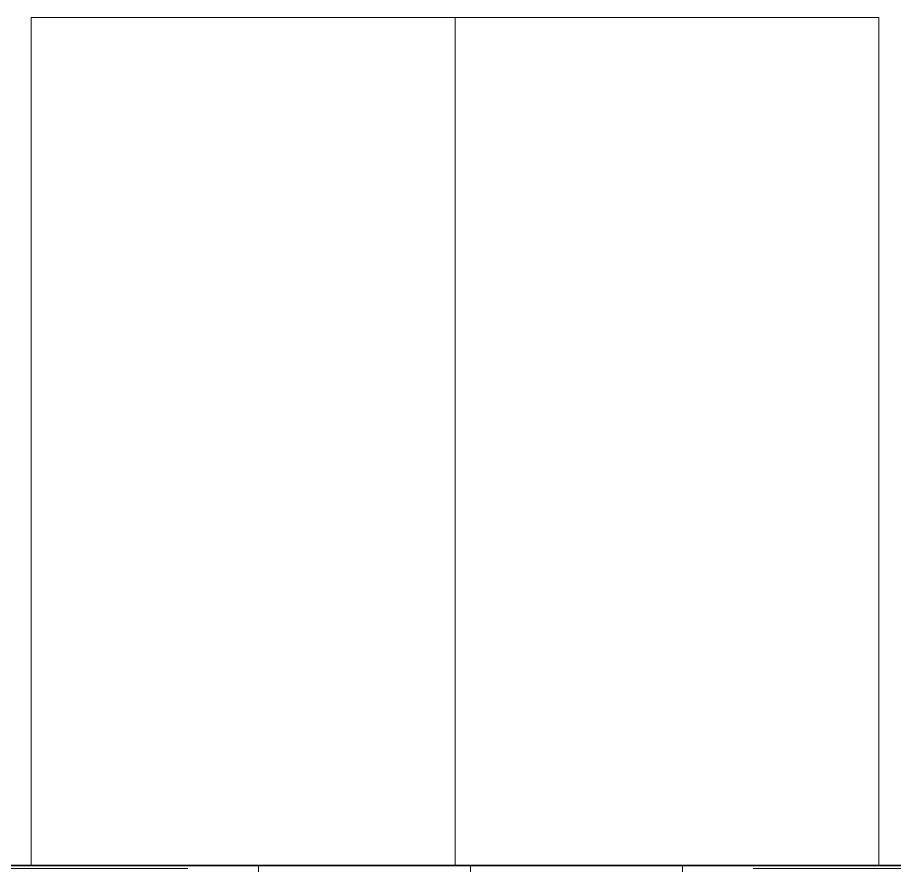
# Model space of a CAD drawing. Header units: inches. Extents: x 21380 to 98133, y -290 to 853.
# Drawn here: x 29506.8 to 29581.3, y 0 to 72 of the extents above; entities that cross this region are included whole.
import ezdxf

# ---------------------------------------------------------------- set-up
doc = ezdxf.new("R2010")
doc.units = ezdxf.units.IN
doc.header["$MEASUREMENT"] = 0
doc.linetypes.add('Grid Line 1_2_', pattern=[0.875, 0.5, -0.125, 0.125, -0.125])
for name, color, linetype, lineweight in [('A-FLOR-LEVL', 51, 'Continuous', 9), ('C-TOPO', 7, 'Continuous', 9), ('E-ELEC-EQPM', 71, 'Continuous', 9)]:
    doc.layers.add(name, color=color, linetype=linetype, lineweight=lineweight)

# ---------------------------------------------------------------- blocks, each defined once
blk = doc.blocks.new('Transformer-Dry-Type-Siemens - 6x6x6-1004770-Building Section - North_South looking East _ Clinic')
at = {"layer": 'E-ELEC-EQPM'}
for p, q in [((22913.053, 72), (22877.053, 72)), ((22913.053, 72), (22877.053, 72)), ((22913.053, 0), (22913.053, 72)), ((22913.053, 0), (22913.053, 72))]:
    blk.add_line(p, q, dxfattribs=at)
blk = doc.blocks.new('Transformer-Dry-Type-Siemens - 6x3x6-1005805-Building Section - North_South looking East _ Clinic')
at = {"layer": 'E-ELEC-EQPM'}
for p, q in [((22841.053, 72), (22841.053, 0)), ((22877.053, 72), (22841.053, 72)), ((22877.053, 72), (22841.053, 72)), ((22841.053, 72), (22841.053, 0)), ((22877.053, 0), (22877.053, 72)), ((22877.053, 0), (22877.053, 72))]:
    blk.add_line(p, q, dxfattribs=at)

msp = doc.modelspace()

# ---------------------------------------------------------------- hatches: boundary and pattern name
at = {"layer": 'C-TOPO'}
h = msp.add_hatch(dxfattribs=at)
h.set_pattern_fill('FP_16', color=256, style=0, pattern_type=2)
h.set_pattern_definition([(0, (22033.27, 107.706), (48, 48), [48, -48]), (0, (22033.27, 125.706), (48, 48), [48, -48]), (0, (22033.27, 143.706), (48, 48), [48, -48]), (90, (22039.27, 149.706), (-48, 48), [48, -48]), (90, (22057.27, 149.706), (-48, 48), [48, -48]), (90, (22075.27, 149.706), (-48, 48), [48, -48])])
h.paths.add_polyline_path([(29669.365, -79.815), (29700.823, -79.815), (29700.823, 0), (29467.747, 0), (29467.747, -36), (29470.747, -36), (29470.747, -48), (29452.747, -48), (29452.747, -36), (29457.747, -36), (29457.747, -6), (27566.497, -6), (27566.497, -36), (27571.497, -36), (27571.497, -48), (27553.497, -48), (27553.497, -36), (27556.497, -36), (27556.497, 0), (27222.039, 0), (27222.039, -79.815), (29588.596, -79.815)], flags=0)
h.paths.add_polyline_path([(29218.552, -24), (29202.552, -24), (29202.552, -12), (29218.552, -12)], flags=0)

# ---------------------------------------------------------------- linework, layer by layer
at = {"layer": 'A-FLOR-LEVL', "linetype": 'Grid Line 1_2_'}
msp.add_line((27028.545, 0), (30327.837, 0), dxfattribs=at)
at = {"layer": 'C-TOPO', "lineweight": 35}
msp.add_line((29588.596, 0), (29467.747, 0), dxfattribs=at)
at = {"layer": 'C-TOPO'}
msp.add_line((29467.747, 0), (29588.596, 0), dxfattribs=at)

# ---------------------------------------------------------------- block references
at = {"layer": 'E-ELEC-EQPM'}
for name in ['Transformer-Dry-Type-Siemens - 6x3x6-1005805-Building Section - North_South looking East _ Clinic', 'Transformer-Dry-Type-Siemens - 6x6x6-1004770-Building Section - North_South looking East _ Clinic']:
    msp.add_blockref(name, (6666.944, 0), dxfattribs=at)

doc.saveas('drawing.dxf')
